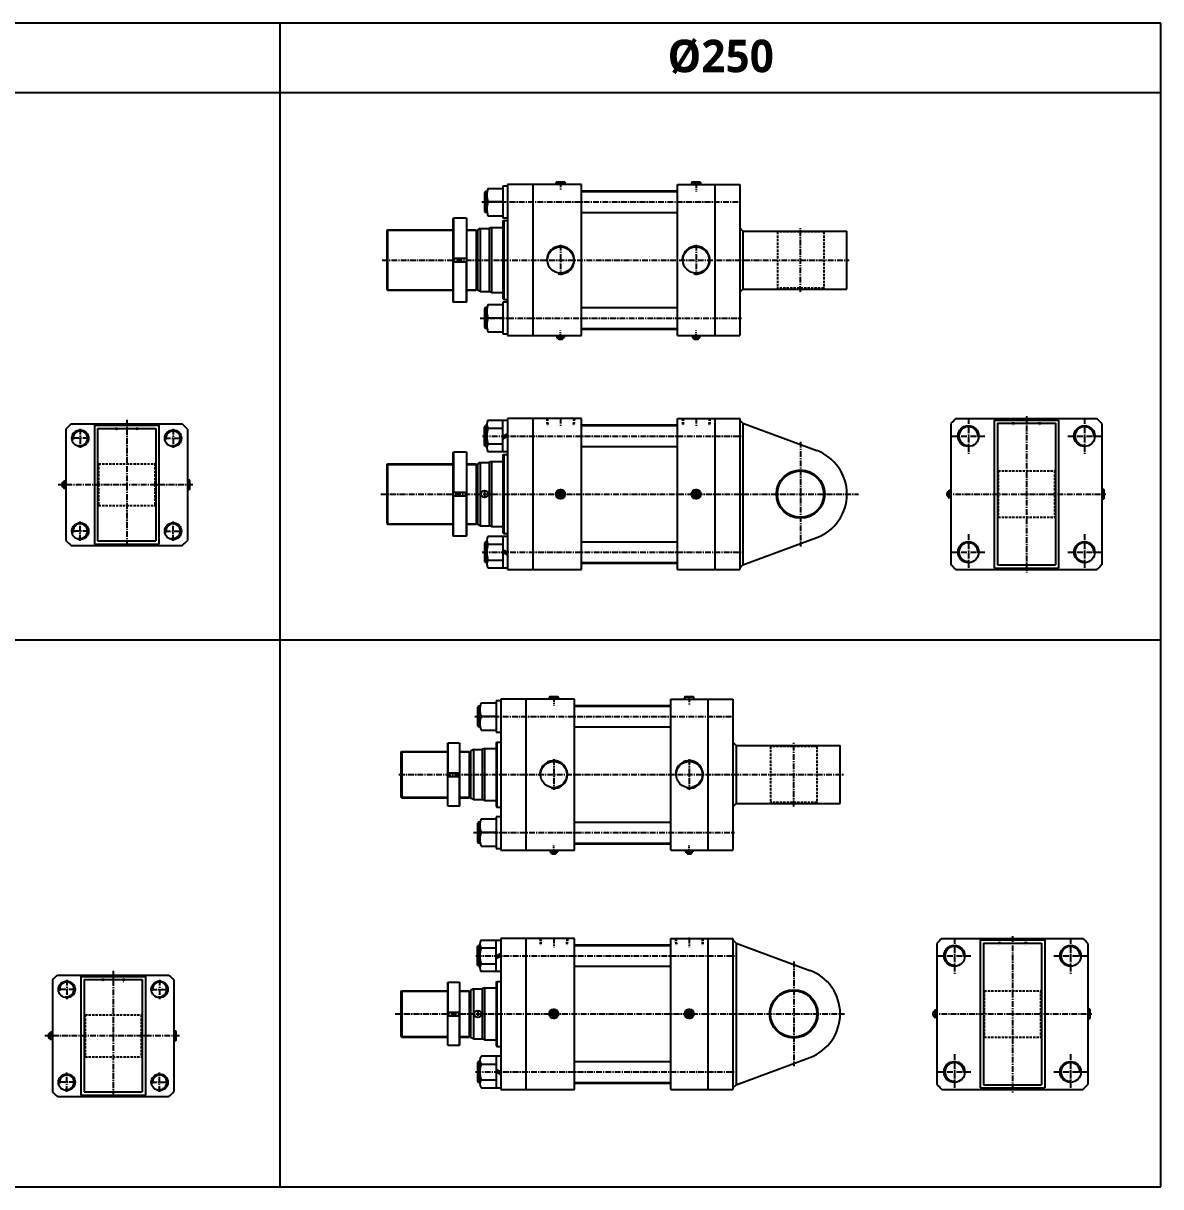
# Model space of a CAD drawing. Extents: x -819 to 29893, y -8942 to 9886.
# Drawn here: x 6904 to 9354, y 0 to 2506 of the extents above; entities that cross this region are included whole.
import ezdxf

# ---------------------------------------------------------------- set-up
doc = ezdxf.new("R2010")
doc.units = 0
doc.header["$LTSCALE"] = 10
doc.header["$MEASUREMENT"] = 0
doc.linetypes.add('CENTER', pattern=[2, 1.25, -0.25, 0.25, -0.25])
doc.linetypes.add('HIDDENX2', pattern=[0.75, 0.5, -0.25])
doc.layers.get('0').update_dxf_attribs({"linetype": 'CONTINUOUS'})
for name, color, linetype in [('HID', 2, 'HIDDENX2'), ('Line', 7, 'CONTINUOUS'), ('ML', 7, 'CONTINUOUS')]:
    doc.layers.add(name, color=color, linetype=linetype)
doc.styles.add('문자', font='romans.shx')

msp = doc.modelspace()

# ---------------------------------------------------------------- linework, layer by layer
for p, q in [((9354.3, 2505.7), (0, 2505.7)), ((7457.5, 0), (7457.5, 2505.7)), ((9354.3, 0), (9354.3, 2505.7)), ((9354.3, 2355.7), (0, 2355.7)), ((0, 1177.9), (9354.3, 1177.9)), ((0, 0), (9354.3, 0))]:
    msp.add_line(p, q)
at = {"layer": 'HID'}
for p, q in [((8526.5, 2058.3), (8528.5, 2056.3)), ((8528.5, 2056.3), (8528.5, 1935.3)), ((8628.5, 2056.3), (8528.5, 2056.3)), ((8630.5, 2058.3), (8628.5, 2056.3)), ((8628.5, 2056.3), (8628.5, 1935.3)), ((8526.5, 1933.3), (8528.5, 1935.3)), ((8628.5, 1935.3), (8528.5, 1935.3)), ((8630.5, 1933.3), (8628.5, 1935.3)), ((8031.7, 1654.2), (8032.6, 1639.2)), ((8033.2, 1654.2), (8034.1, 1639.2)), ((8089.8, 1654.2), (8088.8, 1639.2)), ((8091.3, 1654.2), (8090.3, 1639.2)), ((8323.7, 1654.2), (8324.6, 1639.2)), ((8325.2, 1654.2), (8326.1, 1639.2)), ((8381.8, 1654.2), (8380.8, 1639.2)), ((8383.3, 1654.2), (8382.3, 1639.2)), ((9035.1, 1654.2), (9036, 1639.2)), ((9036.6, 1654.2), (9037.5, 1639.2)), ((9093.2, 1654.2), (9092.2, 1639.2)), ((9094.7, 1654.2), (9093.7, 1639.2)), ((7103.1, 1642.9), (7104.5, 1627.9)), ((7104.6, 1642.9), (7105.9, 1627.9)), ((7149.5, 1642.9), (7148.1, 1627.9)), ((7150.9, 1642.9), (7149.6, 1627.9)), ((7064.5, 1559), (7066.5, 1557)), ((7066.5, 1557), (7066.5, 1467)), ((7066.5, 1557), (7187.5, 1557)), ((7189.5, 1559), (7187.5, 1557)), ((7187.5, 1557), (7187.5, 1467)), ((9002.4, 1543.7), (9004.4, 1541.7)), ((9004.4, 1541.7), (9004.4, 1441.7)), ((9004.4, 1541.7), (9125.4, 1541.7)), ((9127.4, 1543.7), (9125.4, 1541.7)), ((9125.4, 1541.7), (9125.4, 1441.7)), ((7064.5, 1465), (7066.5, 1467)), ((7066.5, 1467), (7187.5, 1467)), ((7189.5, 1465), (7187.5, 1467)), ((9002.4, 1439.7), (9004.4, 1441.7)), ((9004.4, 1441.7), (9125.4, 1441.7)), ((9127.4, 1439.7), (9125.4, 1441.7)), ((8511.8, 950.2), (8513.8, 948.2)), ((8513.8, 948.2), (8513.8, 827.2)), ((8613.8, 948.2), (8513.8, 948.2)), ((8615.8, 950.2), (8613.8, 948.2)), ((8613.8, 948.2), (8613.8, 827.2)), ((8511.8, 825.2), (8513.8, 827.2)), ((8613.8, 827.2), (8513.8, 827.2)), ((8615.8, 825.2), (8613.8, 827.2)), ((8017, 534.7), (8017.9, 519.7)), ((8018.4, 534.7), (8019.4, 519.7)), ((8075.1, 534.7), (8074.1, 519.7)), ((8076.6, 534.7), (8075.6, 519.7)), ((8309, 534.7), (8309.9, 519.7)), ((8310.4, 534.7), (8311.4, 519.7)), ((8367.1, 534.7), (8366.1, 519.7)), ((8368.6, 534.7), (8367.6, 519.7)), ((9004.9, 534.7), (9005.9, 519.7)), ((9006.4, 534.7), (9007.4, 519.7)), ((9063.1, 534.7), (9062.1, 519.7)), ((9064.6, 534.7), (9063.6, 519.7)), ((7074, 456), (7075.3, 441)), ((7075.5, 456), (7076.8, 441)), ((7120.3, 456), (7119, 441)), ((7121.8, 456), (7120.5, 441)), ((8972.3, 424.2), (8974.3, 422.2)), ((8974.3, 422.2), (8974.3, 322.2)), ((8974.3, 422.2), (9095.3, 422.2)), ((9097.3, 424.2), (9095.3, 422.2)), ((9095.3, 422.2), (9095.3, 322.2)), ((7035.4, 372.1), (7037.4, 370.1)), ((7037.4, 370.1), (7037.4, 280.1)), ((7037.4, 370.1), (7158.4, 370.1)), ((7160.4, 372.1), (7158.4, 370.1)), ((7158.4, 370.1), (7158.4, 280.1)), ((8972.3, 320.2), (8974.3, 322.2)), ((8974.3, 322.2), (9095.3, 322.2)), ((9097.3, 320.2), (9095.3, 322.2)), ((7035.4, 278.1), (7037.4, 280.1)), ((7037.4, 280.1), (7158.4, 280.1)), ((7160.4, 278.1), (7158.4, 280.1))]:
    msp.add_line(p, q, dxfattribs=at)
at = {"layer": 'Line'}
for p, q in [((7897.5, 2141), (7902.8, 2141)), ((7897.5, 2100.5), (7902.8, 2100.5)), ((7688, 2059.8), (7829.6, 2059.8)), ((7859.6, 2059.8), (7879.5, 2059.8)), ((7688, 1931.8), (7829.6, 1931.8)), ((7859.6, 1931.8), (7879.5, 1931.8)), ((7897.5, 1891), (7902.8, 1891)), ((7897.5, 1850.5), (7902.8, 1850.5)), ((8057, 1828.3), (8057, 1825.8)), ((8066, 1828.3), (8066, 1825.8)), ((8349, 1828.3), (8349, 1825.8)), ((8358, 1828.3), (8358, 1825.8)), ((7897.5, 1636.9), (7902.5, 1636.9)), ((7897.5, 1596.4), (7902.5, 1596.4)), ((7688, 1555.7), (7829.6, 1555.7)), ((7859.6, 1555.7), (7879.5, 1555.7)), ((6991, 1516.4), (6988.5, 1516.4)), ((6991, 1507.4), (6988.5, 1507.4)), ((8897.4, 1496.2), (8894.9, 1496.2)), ((8897.4, 1486.7), (8895.4, 1486.7)), ((7688, 1427.7), (7829.6, 1427.7)), ((7859.6, 1427.7), (7879.5, 1427.7)), ((7897.5, 1386.9), (7902.5, 1386.9)), ((7897.5, 1346.4), (7902.5, 1346.4)), ((8037.3, 1054.7), (8037.3, 1050.2)), ((8056.3, 1050.2), (8056.3, 1054.7)), ((8329.3, 1054.7), (8329.3, 1050.2)), ((8348.3, 1050.2), (8348.3, 1054.7)), ((7882.8, 1033), (7888.1, 1033)), ((7882.8, 992.5), (7888.1, 992.5)), ((7718.3, 936.7), (7817.9, 936.7)), ((7844.9, 936.7), (7864.8, 936.7)), ((7718.3, 838.7), (7817.9, 838.7)), ((7844.9, 838.7), (7864.8, 838.7)), ((7882.8, 783), (7888.1, 783)), ((7882.8, 742.5), (7888.1, 742.5)), ((8042.3, 720.2), (8042.3, 717.7)), ((8051.3, 720.2), (8051.3, 717.7)), ((8334.3, 720.2), (8334.3, 717.7)), ((8343.3, 720.2), (8343.3, 717.7)), ((7882.8, 517.5), (7887.8, 517.5)), ((7882.8, 477), (7887.8, 477)), ((7718.3, 421.2), (7817.9, 421.2)), ((7844.9, 421.2), (7864.8, 421.2)), ((8867.3, 376.7), (8864.8, 376.7)), ((8867.3, 367.2), (8865.3, 367.2)), ((6961.9, 329.5), (6959.4, 329.5)), ((7233.4, 334.5), (7228.9, 334.5)), ((6961.9, 320.5), (6959.4, 320.5)), ((7228.9, 315.5), (7233.4, 315.5)), ((7718.3, 323.2), (7817.9, 323.2)), ((7844.9, 323.2), (7864.8, 323.2)), ((7882.8, 267.5), (7887.8, 267.5)), ((7882.8, 227), (7887.8, 227))]:
    msp.add_line(p, q, dxfattribs=at)
for centre in [(8061.5, 1491.7), (8353.5, 1491.7), (8046.8, 372.2), (8338.8, 372.2)]:
    msp.add_circle(centre, 4.5, dxfattribs=at)
for centre, radius, start, end in [((8061.5, 1995.8), 29.8, 260.1793, 185.8112), ((8353.5, 1995.8), 29.8, 260.1793, 185.8112), ((8939.9, 1616.7), 20.2, 356.0356, 273.9644), ((9189.9, 1616.7), 20.2, 356.0356, 273.9644), ((7027, 1611.9), 15.8, 256.4249, 190.606), ((7227, 1611.9), 15.8, 256.4249, 190.606), ((8061.5, 1491.7), 9.5, 261.4114, 188.1478), ((8353.5, 1491.7), 9.5, 261.4114, 188.1478), ((7027, 1411.9), 15.8, 256.4249, 190.606), ((7227, 1411.9), 15.8, 256.4249, 190.606), ((8939.9, 1366.7), 20.2, 356.0356, 273.9644), ((9189.9, 1366.7), 20.2, 356.0356, 273.9644), ((8046.8, 887.7), 29.8, 260.1793, 185.8112), ((8338.8, 887.7), 29.8, 260.1793, 185.8112), ((8909.8, 497.2), 20.2, 356.0356, 273.9644), ((9159.8, 497.2), 20.2, 356.0356, 273.9644), ((6997.9, 425), 15.8, 256.4249, 190.606), ((7197.9, 425), 15.8, 256.4249, 190.606), ((8046.8, 372.2), 9.5, 261.4114, 188.1478), ((8338.8, 372.2), 9.5, 261.4114, 188.1478), ((8909.8, 247.2), 20.2, 356.0356, 273.9644), ((9159.8, 247.2), 20.2, 356.0356, 273.9644), ((6997.9, 225), 15.8, 256.4249, 190.606), ((7197.9, 225), 15.8, 256.4249, 190.606)]:
    msp.add_arc(centre, radius, start, end, dxfattribs=at)
at = {"layer": 'ML'}
for p, q in [((8106.5, 2158.3), (7947.5, 2158.3)), ((7947.5, 2158.3), (7947.5, 1833.3)), ((8001.5, 2158.3), (8001.5, 1833.3)), ((8052.5, 2163.3), (8051.5, 2162.3)), ((8071.5, 2162.3), (8051.5, 2162.3)), ((8051.5, 2162.3), (8051.5, 2158.3)), ((8070.5, 2163.3), (8052.5, 2163.3)), ((8070.5, 2163.3), (8071.5, 2162.3)), ((8071.5, 2158.3), (8071.5, 2162.3)), ((8106.5, 1833.3), (8106.5, 2158.3)), ((8313.5, 1833.3), (8313.5, 2158.3)), ((8313.5, 2158.3), (8393.5, 2158.3)), ((8344.5, 2163.3), (8343.5, 2162.3)), ((8363.5, 2162.3), (8343.5, 2162.3)), ((8343.5, 2162.3), (8343.5, 2158.3)), ((8362.5, 2163.3), (8344.5, 2163.3)), ((8362.5, 2163.3), (8363.5, 2162.3)), ((8363.5, 2158.3), (8363.5, 2162.3)), ((8393.5, 2158.3), (8393.5, 1833.3)), ((8393.5, 2158.3), (8447.5, 2158.3)), ((8447.5, 2158.3), (8447.5, 1833.3)), ((7899.7, 2143.3), (7897.5, 2141)), ((7897.5, 2141), (7897.5, 2100.5)), ((7899.7, 2143.3), (7899.7, 2098.3)), ((7903.2, 2143.3), (7899.7, 2143.3)), ((7902.5, 2135.5), (7902.5, 2106)), ((7905, 2150.2), (7937.5, 2150.2)), ((7937.5, 2154.8), (7937.5, 2086.8)), ((7947.5, 2154.8), (7937.5, 2154.8)), ((8106.5, 2144.8), (8313.5, 2144.8)), ((8106.5, 2143.3), (8313.5, 2143.3)), ((7937.5, 2120.8), (7905, 2120.8)), ((7829.6, 2084.8), (7830.6, 2085.8)), ((7829.6, 2084.8), (7829.6, 1906.8)), ((7830.6, 2085.8), (7830.6, 1999.8)), ((7858.6, 2085.8), (7830.6, 2085.8)), ((7858.6, 2085.8), (7858.6, 1999.8)), ((7858.6, 2085.8), (7859.6, 2084.8)), ((7859.6, 1906.8), (7859.6, 2084.8)), ((7897.5, 2100.5), (7899.7, 2098.3)), ((7903.2, 2098.3), (7899.7, 2098.3)), ((7905, 2091.3), (7937.5, 2091.3)), ((7937.5, 2086.8), (7947.5, 2086.8)), ((7937.5, 2079.3), (7939, 2080.8)), ((7939, 2080.8), (7939, 1910.8)), ((7939, 2080.8), (7947.5, 2080.8)), ((8106.5, 2098.3), (8313.5, 2098.3)), ((7687.5, 2059.3), (7689, 2060.8)), ((7687.5, 2059.3), (7687.5, 1932.3)), ((7689, 2060.8), (7689, 1930.8)), ((7689, 2060.8), (7829.6, 2060.8)), ((7859.6, 2060.8), (7879.5, 2060.8)), ((7879.5, 2060.8), (7879.5, 1930.8)), ((7879.5, 2059.3), (7882.5, 2059.3)), ((7888.5, 2063.8), (7882.5, 2060.3)), ((7882.5, 2060.3), (7882.5, 1931.2)), ((7888.5, 2063.8), (7888.5, 1927.8)), ((7888.5, 2063.8), (7907.5, 2063.8)), ((7912.5, 2065.8), (7907.5, 2063.8)), ((7907.5, 2063.8), (7907.5, 1927.8)), ((7912.5, 2065.8), (7912.5, 1925.8)), ((7912.5, 2065.8), (7937.5, 2065.8)), ((7937.5, 2079.3), (7937.5, 1912.3)), ((8447.5, 2065.3), (8454.5, 2058.3)), ((8454.5, 2058.3), (8454.5, 1933.3)), ((8454.5, 2058.3), (8678.5, 2058.3)), ((8678.5, 1933.3), (8678.5, 2058.3)), ((7829.6, 1999.8), (7859.6, 1999.8)), ((7829.6, 1991.8), (7859.6, 1991.8)), ((7830.6, 1905.8), (7830.6, 1991.8)), ((7858.6, 1905.8), (7858.6, 1991.8)), ((7687.5, 1932.3), (7689, 1930.8)), ((7689, 1930.8), (7829.6, 1930.8)), ((7859.6, 1930.8), (7879.5, 1930.8)), ((7879.5, 1932.3), (7882.5, 1932.3)), ((7888.5, 1927.8), (7882.5, 1931.2)), ((8447.5, 1926.3), (8454.5, 1933.3)), ((8454.5, 1933.3), (8678.5, 1933.3)), ((7829.6, 1906.8), (7830.6, 1905.8)), ((7830.6, 1905.8), (7858.6, 1905.8)), ((7858.6, 1905.8), (7859.6, 1906.8)), ((7888.5, 1927.8), (7907.5, 1927.8)), ((7912.5, 1925.8), (7907.5, 1927.8)), ((7912.5, 1925.8), (7937.5, 1925.8)), ((7937.5, 1912.3), (7939, 1910.8)), ((7937.5, 1904.8), (7937.5, 1836.8)), ((7947.5, 1904.8), (7937.5, 1904.8)), ((7939, 1910.8), (7947.5, 1910.8)), ((7899.7, 1893.3), (7897.5, 1891)), ((7897.5, 1891), (7897.5, 1850.5)), ((7899.7, 1893.3), (7899.7, 1848.3)), ((7903.2, 1893.3), (7899.7, 1893.3)), ((7902.5, 1885.5), (7902.5, 1856)), ((7905, 1900.2), (7937.5, 1900.2)), ((8106.5, 1893.3), (8313.5, 1893.3)), ((7937.5, 1870.8), (7905, 1870.8)), ((7897.5, 1850.5), (7899.7, 1848.3)), ((7903.2, 1848.3), (7899.7, 1848.3)), ((7905, 1841.3), (7937.5, 1841.3)), ((7937.5, 1836.8), (7947.5, 1836.8)), ((7947.5, 1833.3), (8106.5, 1833.3)), ((8053.5, 1833.3), (8053.5, 1829.3)), ((8053.5, 1829.3), (8060.2, 1829.3)), ((8054.5, 1828.3), (8053.5, 1829.3)), ((8060.2, 1828.3), (8060.2, 1833.3)), ((8062.8, 1828.3), (8062.8, 1833.3)), ((8069.5, 1829.3), (8062.8, 1829.3)), ((8068.5, 1828.3), (8069.5, 1829.3)), ((8069.5, 1833.3), (8069.5, 1829.3)), ((8106.5, 1848.3), (8313.5, 1848.3)), ((8106.5, 1846.8), (8313.5, 1846.8)), ((8313.5, 1833.3), (8393.5, 1833.3)), ((8345.5, 1833.3), (8345.5, 1829.3)), ((8346.5, 1828.3), (8345.5, 1829.3)), ((8345.5, 1829.3), (8352.2, 1829.3)), ((8352.2, 1828.3), (8352.2, 1833.3)), ((8354.8, 1828.3), (8354.8, 1833.3)), ((8361.5, 1829.3), (8354.8, 1829.3)), ((8360.5, 1828.3), (8361.5, 1829.3)), ((8361.5, 1833.3), (8361.5, 1829.3)), ((8393.5, 1833.3), (8447.5, 1833.3)), ((8054.5, 1828.3), (8068.5, 1828.3)), ((8056.5, 1828.3), (8056.5, 1826.3)), ((8057.5, 1825.3), (8056.5, 1826.3)), ((8056.5, 1826.3), (8066.5, 1826.3)), ((8057.5, 1825.3), (8065.5, 1825.3)), ((8065.5, 1825.3), (8066.5, 1826.3)), ((8066.5, 1828.3), (8066.5, 1826.3)), ((8346.5, 1828.3), (8360.5, 1828.3)), ((8348.5, 1828.3), (8348.5, 1826.3)), ((8348.5, 1826.3), (8358.5, 1826.3)), ((8349.5, 1825.3), (8348.5, 1826.3)), ((8349.5, 1825.3), (8357.5, 1825.3)), ((8357.5, 1825.3), (8358.5, 1826.3)), ((8358.5, 1828.3), (8358.5, 1826.3)), ((8106.5, 1654.2), (7947.5, 1654.2)), ((7947.5, 1654.2), (7947.5, 1329.2)), ((8001.5, 1654.2), (8001.5, 1329.2)), ((8106.5, 1654.2), (8001.5, 1654.2)), ((8106.5, 1329.2), (8106.5, 1654.2)), ((8313.5, 1329.2), (8313.5, 1654.2)), ((8313.5, 1654.2), (8393.5, 1654.2)), ((8393.5, 1654.2), (8393.5, 1329.2)), ((8393.5, 1654.2), (8447.5, 1654.2)), ((8447.5, 1654.2), (8447.5, 1329.2)), ((8912.9, 1654.2), (9216.9, 1654.2)), ((6996, 1631.7), (6996, 1392.1)), ((7007.3, 1642.9), (7025.7, 1642.9)), ((7025.7, 1642.9), (7227, 1642.9)), ((7057.5, 1640), (7057.5, 1384)), ((7057.5, 1640), (7196.5, 1640)), ((7064.5, 1633), (7064.5, 1391)), ((7064.5, 1633), (7189.5, 1633)), ((7189.5, 1633), (7189.5, 1391)), ((7196.5, 1640), (7196.5, 1384)), ((7227, 1642.9), (7246.8, 1642.9)), ((7258, 1631.7), (7258, 1392.1)), ((7897.5, 1636.9), (7899.7, 1639.2)), ((7897.5, 1596.4), (7897.5, 1636.9)), ((7899.7, 1594.2), (7899.7, 1639.2)), ((7902.5, 1639.2), (7899.7, 1639.2)), ((7902.5, 1591.2), (7902.5, 1642.2)), ((7905, 1650.7), (7947.5, 1650.7)), ((7905, 1633.7), (7937.5, 1633.7)), ((7937.5, 1582.7), (7937.5, 1650.7)), ((8106.5, 1640.7), (8313.5, 1640.7)), ((8106.5, 1639.2), (8313.5, 1639.2)), ((8447.5, 1651.2), (8454.5, 1644.2)), ((8454.5, 1644.2), (8454.5, 1339.2)), ((8454.5, 1644.2), (8613.2, 1585.5)), ((8902.4, 1643.7), (8902.4, 1339.7)), ((8995.4, 1651.2), (8995.4, 1332.2)), ((8995.4, 1651.2), (9134.4, 1651.2)), ((9002.4, 1644.2), (9002.4, 1339.2)), ((9002.4, 1644.2), (9127.4, 1644.2)), ((9127.4, 1644.2), (9127.4, 1339.2)), ((9134.4, 1651.2), (9134.4, 1332.2)), ((9227.4, 1643.7), (9227.4, 1339.7)), ((7937.5, 1616.7), (7947.5, 1622.4)), ((7937.5, 1610.9), (7947.5, 1616.7)), ((7829.6, 1580.7), (7830.6, 1581.7)), ((7829.6, 1580.7), (7829.6, 1402.7)), ((7858.6, 1581.7), (7830.6, 1581.7)), ((7830.6, 1581.7), (7830.6, 1495.7)), ((7858.6, 1581.7), (7859.6, 1580.7)), ((7858.6, 1581.7), (7858.6, 1495.7)), ((7859.6, 1402.7), (7859.6, 1580.7)), ((7899.7, 1594.2), (7897.5, 1596.4)), ((7902.5, 1594.2), (7899.7, 1594.2)), ((7905, 1599.7), (7937.5, 1599.7)), ((7947.5, 1582.7), (7905, 1582.7)), ((8106.5, 1594.2), (8313.5, 1594.2)), ((7687.5, 1555.2), (7689, 1556.7)), ((7687.5, 1555.2), (7687.5, 1428.2)), ((7689, 1556.7), (7829.6, 1556.7)), ((7689, 1556.7), (7689, 1426.7)), ((7859.6, 1556.7), (7879.5, 1556.7)), ((7879.5, 1556.7), (7879.5, 1426.7)), ((7879.5, 1555.2), (7882.5, 1555.2)), ((7888.5, 1559.7), (7882.5, 1556.2)), ((7882.5, 1556.2), (7882.5, 1427.1)), ((7888.5, 1559.7), (7907.5, 1559.7)), ((7888.5, 1559.7), (7888.5, 1423.7)), ((7912.5, 1561.7), (7907.5, 1559.7)), ((7907.5, 1559.7), (7907.5, 1423.7)), ((7912.5, 1561.7), (7912.5, 1421.7)), ((7912.5, 1561.7), (7937.5, 1561.7)), ((7937.5, 1575.2), (7939, 1576.7)), ((7937.5, 1575.2), (7937.5, 1408.2)), ((7939, 1576.7), (7939, 1406.7)), ((7939, 1576.7), (7947.5, 1576.7)), ((6988, 1515.9), (6989, 1516.9)), ((6988, 1515.9), (6988, 1507.9)), ((6988, 1507.9), (6989, 1506.9)), ((6989, 1516.9), (6989, 1506.9)), ((6991, 1516.9), (6989, 1516.9)), ((6991, 1506.9), (6989, 1506.9)), ((6991, 1518.9), (6992, 1519.9)), ((6991, 1518.9), (6991, 1504.9)), ((6991, 1513.2), (6996, 1513.2)), ((6991, 1510.6), (6996, 1510.6)), ((6991, 1504.9), (6992, 1503.9)), ((6992, 1519.9), (6992, 1513.2)), ((6996, 1519.9), (6992, 1519.9)), ((6992, 1503.9), (6992, 1510.6)), ((6996, 1503.9), (6992, 1503.9)), ((7262, 1521.9), (7258, 1521.9)), ((7262, 1501.9), (7262, 1521.9)), ((7263, 1520.9), (7262, 1521.9)), ((7263, 1502.9), (7263, 1520.9)), ((7258, 1501.9), (7262, 1501.9)), ((7263, 1502.9), (7262, 1501.9)), ((7829.6, 1495.7), (7859.6, 1495.7)), ((7829.6, 1487.7), (7859.6, 1487.7)), ((7830.6, 1401.7), (7830.6, 1487.7)), ((7858.6, 1401.7), (7858.6, 1487.7)), ((8060.2, 1499.6), (8053.6, 1493)), ((8053.6, 1490.4), (8060.2, 1483.8)), ((8062.8, 1499.6), (8069.4, 1493)), ((8069.4, 1490.4), (8062.8, 1483.8)), ((8352.2, 1499.6), (8345.6, 1493)), ((8345.6, 1490.4), (8352.2, 1483.8)), ((8354.8, 1499.6), (8361.4, 1493)), ((8361.4, 1490.4), (8354.8, 1483.8)), ((8894.4, 1495.7), (8895.4, 1496.7)), ((8894.4, 1495.7), (8894.4, 1487.7)), ((8894.4, 1487.7), (8895.4, 1486.7)), ((8897.4, 1487.2), (8894.9, 1487.2)), ((8895.4, 1496.7), (8895.4, 1486.7)), ((8897.4, 1496.7), (8895.4, 1496.7)), ((8897.4, 1498.7), (8898.4, 1499.7)), ((8897.4, 1498.7), (8897.4, 1484.7)), ((8897.4, 1493), (8902.4, 1493)), ((8897.4, 1490.4), (8902.4, 1490.4)), ((8897.4, 1484.7), (8898.4, 1483.7)), ((8902.4, 1499.7), (8898.4, 1499.7)), ((8898.4, 1499.7), (8898.4, 1493)), ((8898.4, 1483.7), (8898.4, 1490.4)), ((8902.4, 1483.7), (8898.4, 1483.7)), ((9231.4, 1501.7), (9227.4, 1501.7)), ((9227.4, 1481.7), (9231.4, 1481.7)), ((9231.4, 1481.7), (9231.4, 1501.7)), ((9232.4, 1500.7), (9231.4, 1501.7)), ((9232.4, 1482.7), (9231.4, 1481.7)), ((9232.4, 1482.7), (9232.4, 1500.7)), ((7687.5, 1428.2), (7689, 1426.7)), ((7689, 1426.7), (7829.6, 1426.7)), ((7859.6, 1426.7), (7879.5, 1426.7)), ((7879.5, 1428.2), (7882.5, 1428.2)), ((7888.5, 1423.7), (7882.5, 1427.1)), ((7888.5, 1423.7), (7907.5, 1423.7)), ((7912.5, 1421.7), (7907.5, 1423.7)), ((7912.5, 1421.7), (7937.5, 1421.7)), ((7937.5, 1408.2), (7939, 1406.7)), ((7939, 1406.7), (7947.5, 1406.7)), ((7007.3, 1380.9), (7027, 1380.9)), ((7027, 1380.9), (7227, 1380.9)), ((7057.5, 1384), (7196.5, 1384)), ((7064.5, 1391), (7189.5, 1391)), ((7227, 1380.9), (7246.8, 1380.9)), ((7829.6, 1402.7), (7830.6, 1401.7)), ((7830.6, 1401.7), (7858.6, 1401.7)), ((7858.6, 1401.7), (7859.6, 1402.7)), ((7899.7, 1389.2), (7897.5, 1386.9)), ((7897.5, 1386.9), (7897.5, 1346.4)), ((7899.7, 1389.2), (7899.7, 1344.2)), ((7902.5, 1389.2), (7899.7, 1389.2)), ((7902.5, 1392.2), (7902.5, 1341.2)), ((7947.5, 1400.7), (7905, 1400.7)), ((7905, 1383.7), (7937.5, 1383.7)), ((7937.5, 1400.7), (7937.5, 1332.7)), ((8106.5, 1389.2), (8313.5, 1389.2)), ((8454.5, 1339.2), (8613.2, 1397.9)), ((7937.5, 1372.4), (7947.5, 1366.7)), ((7937.5, 1366.7), (7947.5, 1360.9)), ((7897.5, 1346.4), (7899.7, 1344.2)), ((7902.5, 1344.2), (7899.7, 1344.2)), ((7905, 1349.7), (7937.5, 1349.7)), ((7905, 1332.7), (7947.5, 1332.7)), ((7947.5, 1329.2), (8106.5, 1329.2)), ((8106.5, 1344.2), (8313.5, 1344.2)), ((8106.5, 1342.7), (8313.5, 1342.7)), ((8313.5, 1329.2), (8393.5, 1329.2)), ((8393.5, 1329.2), (8447.5, 1329.2)), ((8447.5, 1332.2), (8454.5, 1339.2)), ((8912.9, 1329.2), (9216.9, 1329.2)), ((8995.4, 1332.2), (9134.4, 1332.2)), ((9002.4, 1339.2), (9127.4, 1339.2)), ((8037.8, 1055.2), (8036.8, 1054.2)), ((8056.8, 1054.2), (8036.8, 1054.2)), ((8036.8, 1054.2), (8036.8, 1050.2)), ((8055.8, 1055.2), (8037.8, 1055.2)), ((8055.8, 1055.2), (8056.8, 1054.2)), ((8056.8, 1050.2), (8056.8, 1054.2)), ((8329.8, 1055.2), (8328.8, 1054.2)), ((8348.8, 1054.2), (8328.8, 1054.2)), ((8328.8, 1054.2), (8328.8, 1050.2)), ((8347.8, 1055.2), (8329.8, 1055.2)), ((8347.8, 1055.2), (8348.8, 1054.2)), ((8348.8, 1050.2), (8348.8, 1054.2)), ((7885, 1035.2), (7882.8, 1033)), ((7882.8, 1033), (7882.8, 992.5)), ((7885, 1035.2), (7885, 990.2)), ((7888.4, 1035.2), (7885, 1035.2)), ((7887.8, 1027.4), (7887.8, 998)), ((7890.3, 1042.2), (7922.8, 1042.2)), ((7922.8, 1046.7), (7922.8, 978.7)), ((7932.8, 1046.7), (7922.8, 1046.7)), ((8091.8, 1050.2), (7932.8, 1050.2)), ((7932.8, 1050.2), (7932.8, 725.2)), ((7986.8, 1050.2), (7986.8, 725.2)), ((8091.8, 725.2), (8091.8, 1050.2)), ((8091.8, 1036.7), (8298.8, 1036.7)), ((8091.8, 1035.2), (8298.8, 1035.2)), ((8298.8, 725.2), (8298.8, 1050.2)), ((8298.8, 1050.2), (8378.8, 1050.2)), ((8378.8, 1050.2), (8378.8, 725.2)), ((8378.8, 1050.2), (8432.8, 1050.2)), ((8432.8, 1050.2), (8432.8, 725.2)), ((7922.8, 1012.7), (7890.3, 1012.7)), ((7882.8, 992.5), (7885, 990.2)), ((7888.4, 990.2), (7885, 990.2)), ((7890.3, 983.3), (7922.8, 983.3)), ((7922.8, 978.7), (7932.8, 978.7)), ((8091.8, 990.2), (8298.8, 990.2)), ((7817.9, 954.2), (7818.9, 955.2)), ((7817.9, 954.2), (7817.9, 821.2)), ((7818.9, 955.2), (7818.9, 891.7)), ((7843.9, 955.2), (7818.9, 955.2)), ((7843.9, 955.2), (7843.9, 891.7)), ((7843.9, 955.2), (7844.9, 954.2)), ((7844.9, 821.2), (7844.9, 954.2)), ((7922.8, 956.2), (7924.3, 957.7)), ((7922.8, 956.2), (7922.8, 819.2)), ((7924.3, 957.7), (7924.3, 817.7)), ((7924.3, 957.7), (7932.8, 957.7)), ((8432.8, 957.2), (8439.8, 950.2)), ((7717.8, 936.2), (7719.3, 937.7)), ((7717.8, 936.2), (7717.8, 839.2)), ((7719.3, 937.7), (7817.9, 937.7)), ((7719.3, 937.7), (7719.3, 837.7)), ((7844.9, 937.7), (7864.8, 937.7)), ((7864.8, 937.7), (7864.8, 837.7)), ((7864.8, 936.2), (7867.8, 936.2)), ((7873.8, 941.7), (7867.8, 938.3)), ((7867.8, 938.3), (7867.8, 837.2)), ((7873.8, 941.7), (7873.8, 833.7)), ((7873.8, 941.7), (7892.8, 941.7)), ((7897.8, 943.7), (7892.8, 941.7)), ((7892.8, 941.7), (7892.8, 833.7)), ((7897.8, 943.7), (7897.8, 831.7)), ((7897.8, 943.7), (7922.8, 943.7)), ((8439.8, 950.2), (8439.8, 825.2)), ((8439.8, 950.2), (8663.8, 950.2)), ((8663.8, 825.2), (8663.8, 950.2)), ((7817.9, 891.7), (7844.9, 891.7)), ((7817.9, 883.7), (7844.9, 883.7)), ((7818.9, 820.2), (7818.9, 883.7)), ((7843.9, 820.2), (7843.9, 883.7)), ((7717.8, 839.2), (7719.3, 837.7)), ((7719.3, 837.7), (7817.9, 837.7)), ((7844.9, 837.7), (7864.8, 837.7)), ((7864.8, 839.2), (7867.8, 839.2)), ((7873.8, 833.7), (7867.8, 837.2)), ((7873.8, 833.7), (7892.8, 833.7)), ((7897.8, 831.7), (7892.8, 833.7)), ((7897.8, 831.7), (7922.8, 831.7)), ((7818.9, 820.2), (7817.9, 821.2)), ((7818.9, 820.2), (7843.9, 820.2)), ((7843.9, 820.2), (7844.9, 821.2)), ((7922.8, 819.2), (7924.3, 817.7)), ((7924.3, 817.7), (7932.8, 817.7)), ((8432.8, 818.2), (8439.8, 825.2)), ((8439.8, 825.2), (8663.8, 825.2)), ((7885, 785.2), (7882.8, 783)), ((7882.8, 783), (7882.8, 742.5)), ((7885, 785.2), (7885, 740.2)), ((7888.4, 785.2), (7885, 785.2)), ((7887.8, 777.4), (7887.8, 748)), ((7890.3, 792.2), (7922.8, 792.2)), ((7922.8, 796.7), (7922.8, 728.7)), ((7932.8, 796.7), (7922.8, 796.7)), ((8091.8, 785.2), (8298.8, 785.2)), ((7922.8, 762.7), (7890.3, 762.7)), ((7882.8, 742.5), (7885, 740.2)), ((7888.4, 740.2), (7885, 740.2)), ((7890.3, 733.3), (7922.8, 733.3)), ((7922.8, 728.7), (7932.8, 728.7)), ((8091.8, 740.2), (8298.8, 740.2)), ((8091.8, 738.7), (8298.8, 738.7)), ((7932.8, 725.2), (8091.8, 725.2)), ((8038.8, 725.2), (8038.8, 721.2)), ((8038.8, 721.2), (8045.5, 721.2)), ((8039.8, 720.2), (8038.8, 721.2)), ((8039.8, 720.2), (8053.8, 720.2)), ((8041.8, 720.2), (8041.8, 718.2)), ((8042.8, 717.2), (8041.8, 718.2)), ((8041.8, 718.2), (8051.8, 718.2)), ((8042.8, 717.2), (8050.8, 717.2)), ((8045.5, 720.2), (8045.5, 725.2)), ((8048.1, 720.2), (8048.1, 725.2)), ((8054.8, 721.2), (8048.1, 721.2)), ((8050.8, 717.2), (8051.8, 718.2)), ((8051.8, 720.2), (8051.8, 718.2)), ((8053.8, 720.2), (8054.8, 721.2)), ((8054.8, 725.2), (8054.8, 721.2)), ((8298.8, 725.2), (8378.8, 725.2)), ((8330.8, 725.2), (8330.8, 721.2)), ((8331.8, 720.2), (8330.8, 721.2)), ((8330.8, 721.2), (8337.5, 721.2)), ((8331.8, 720.2), (8345.8, 720.2)), ((8333.8, 720.2), (8333.8, 718.2)), ((8333.8, 718.2), (8343.8, 718.2)), ((8334.8, 717.2), (8333.8, 718.2)), ((8334.8, 717.2), (8342.8, 717.2)), ((8337.5, 720.2), (8337.5, 725.2)), ((8340.1, 720.2), (8340.1, 725.2)), ((8346.8, 721.2), (8340.1, 721.2)), ((8342.8, 717.2), (8343.8, 718.2)), ((8343.8, 720.2), (8343.8, 718.2)), ((8345.8, 720.2), (8346.8, 721.2)), ((8346.8, 725.2), (8346.8, 721.2)), ((8378.8, 725.2), (8432.8, 725.2)), ((7890.3, 531.2), (7932.8, 531.2)), ((7922.8, 463.2), (7922.8, 531.2)), ((8091.8, 534.7), (7932.8, 534.7)), ((7932.8, 534.7), (7932.8, 209.7)), ((7986.8, 534.7), (7986.8, 209.7)), ((8091.8, 534.7), (7986.8, 534.7)), ((8091.8, 209.7), (8091.8, 534.7)), ((8298.8, 209.7), (8298.8, 534.7)), ((8298.8, 534.7), (8378.8, 534.7)), ((8378.8, 534.7), (8378.8, 209.7)), ((8378.8, 534.7), (8432.8, 534.7)), ((8432.8, 534.7), (8432.8, 209.7)), ((8432.8, 531.7), (8439.8, 524.7)), ((8882.8, 534.7), (9186.7, 534.7)), ((8965.3, 531.7), (8965.3, 212.7)), ((8965.3, 531.7), (9104.3, 531.7)), ((9104.3, 531.7), (9104.3, 212.7)), ((7882.8, 517.5), (7885, 519.7)), ((7882.8, 477), (7882.8, 517.5)), ((7885, 474.7), (7885, 519.7)), ((7887.8, 519.7), (7885, 519.7)), ((7887.8, 471.7), (7887.8, 522.7)), ((7890.3, 514.2), (7922.8, 514.2)), ((7922.8, 497.2), (7932.8, 503)), ((8091.8, 521.2), (8298.8, 521.2)), ((8091.8, 519.7), (8298.8, 519.7)), ((8439.8, 524.7), (8439.8, 219.7)), ((8439.8, 524.7), (8598.5, 466)), ((8872.3, 524.2), (8872.3, 220.2)), ((8972.3, 524.7), (8972.3, 219.7)), ((8972.3, 524.7), (9097.3, 524.7)), ((9097.3, 524.7), (9097.3, 219.7)), ((9197.3, 524.2), (9197.3, 220.2)), ((7885, 474.7), (7882.8, 477)), ((7890.3, 480.2), (7922.8, 480.2)), ((7922.8, 491.4), (7932.8, 497.2)), ((6978.1, 456), (6996.6, 456)), ((6996.6, 456), (7197.9, 456)), ((7028.4, 453.1), (7028.4, 197.1)), ((7028.4, 453.1), (7167.4, 453.1)), ((7167.4, 453.1), (7167.4, 197.1)), ((7197.9, 456), (7217.7, 456)), ((7887.8, 474.7), (7885, 474.7)), ((7932.8, 463.2), (7890.3, 463.2)), ((8091.8, 474.7), (8298.8, 474.7)), ((6966.9, 444.8), (6966.9, 205.3)), ((7035.4, 446.1), (7035.4, 204.1)), ((7035.4, 446.1), (7160.4, 446.1)), ((7160.4, 446.1), (7160.4, 204.1)), ((7228.9, 444.8), (7228.9, 205.3)), ((7817.9, 438.7), (7818.9, 439.7)), ((7817.9, 438.7), (7817.9, 305.7)), ((7818.9, 439.7), (7818.9, 376.2)), ((7843.9, 439.7), (7818.9, 439.7)), ((7843.9, 439.7), (7843.9, 376.2)), ((7843.9, 439.7), (7844.9, 438.7)), ((7844.9, 305.7), (7844.9, 438.7)), ((7873.8, 426.2), (7867.8, 422.7)), ((7873.8, 426.2), (7892.8, 426.2)), ((7873.8, 426.2), (7873.8, 318.2)), ((7897.8, 428.2), (7892.8, 426.2)), ((7892.8, 426.2), (7892.8, 318.2)), ((7897.8, 428.2), (7922.8, 428.2)), ((7897.8, 428.2), (7897.8, 316.2)), ((7914.3, 428.2), (7918.4, 428.2)), ((7922.8, 440.7), (7924.3, 442.2)), ((7922.8, 440.7), (7922.8, 303.7)), ((7924.3, 442.2), (7924.3, 302.2)), ((7924.3, 442.2), (7932.8, 442.2)), ((7717.8, 420.7), (7719.3, 422.2)), ((7717.8, 420.7), (7717.8, 323.7)), ((7719.3, 422.2), (7817.9, 422.2)), ((7719.3, 422.2), (7719.3, 322.2)), ((7844.9, 422.2), (7864.8, 422.2)), ((7864.8, 422.2), (7864.8, 322.2)), ((7864.8, 420.7), (7867.8, 420.7)), ((7867.8, 422.7), (7867.8, 321.7)), ((7817.9, 376.2), (7844.9, 376.2)), ((8045.5, 380.1), (8038.9, 373.5)), ((8048.1, 380.1), (8054.7, 373.5)), ((8337.5, 380.1), (8330.9, 373.5)), ((8340.1, 380.1), (8346.7, 373.5)), ((8864.3, 376.2), (8865.3, 377.2)), ((8864.3, 376.2), (8864.3, 368.2)), ((8865.3, 377.2), (8865.3, 367.2)), ((8867.3, 377.2), (8865.3, 377.2)), ((8867.3, 379.2), (8868.3, 380.2)), ((8867.3, 379.2), (8867.3, 365.2)), ((8872.3, 380.2), (8868.3, 380.2)), ((8868.3, 380.2), (8868.3, 373.5)), ((9201.3, 382.2), (9197.3, 382.2)), ((9201.3, 362.2), (9201.3, 382.2)), ((9202.3, 381.2), (9201.3, 382.2)), ((9202.3, 363.2), (9202.3, 381.2)), ((7817.9, 368.2), (7844.9, 368.2)), ((7818.9, 304.7), (7818.9, 368.2)), ((7843.9, 304.7), (7843.9, 368.2)), ((8038.9, 370.9), (8045.5, 364.3)), ((8054.7, 370.9), (8048.1, 364.3)), ((8330.9, 370.9), (8337.5, 364.3)), ((8346.7, 370.9), (8340.1, 364.3)), ((8864.3, 368.2), (8865.3, 367.2)), ((8867.3, 367.7), (8864.8, 367.7)), ((8867.3, 373.5), (8872.3, 373.5)), ((8867.3, 370.9), (8872.3, 370.9)), ((8867.3, 365.2), (8868.3, 364.2)), ((8868.3, 364.2), (8868.3, 370.9)), ((8872.3, 364.2), (8868.3, 364.2)), ((9197.3, 362.2), (9201.3, 362.2)), ((9202.3, 363.2), (9201.3, 362.2)), ((6958.9, 329), (6959.9, 330)), ((6958.9, 329), (6958.9, 321)), ((6959.9, 330), (6959.9, 320)), ((6961.9, 330), (6959.9, 330)), ((6961.9, 332), (6962.9, 333)), ((6961.9, 332), (6961.9, 318)), ((6961.9, 326.3), (6966.9, 326.3)), ((6962.9, 333), (6962.9, 326.3)), ((6966.9, 333), (6962.9, 333)), ((7232.9, 335), (7228.9, 335)), ((7232.9, 315), (7232.9, 335)), ((7233.9, 334), (7232.9, 335)), ((7233.9, 316), (7233.9, 334)), ((6958.9, 321), (6959.9, 320)), ((6961.9, 320), (6959.9, 320)), ((6961.9, 323.7), (6966.9, 323.7)), ((6961.9, 318), (6962.9, 317)), ((6962.9, 317), (6962.9, 323.7)), ((6966.9, 317), (6962.9, 317)), ((7228.9, 315), (7232.9, 315)), ((7233.9, 316), (7232.9, 315)), ((7717.8, 323.7), (7719.3, 322.2)), ((7719.3, 322.2), (7817.9, 322.2)), ((7818.9, 304.7), (7817.9, 305.7)), ((7818.9, 304.7), (7843.9, 304.7)), ((7843.9, 304.7), (7844.9, 305.7)), ((7844.9, 322.2), (7864.8, 322.2)), ((7864.8, 323.7), (7867.8, 323.7)), ((7873.8, 318.2), (7867.8, 321.7)), ((7873.8, 318.2), (7892.8, 318.2)), ((7897.8, 316.2), (7892.8, 318.2)), ((7897.8, 316.2), (7922.8, 316.2)), ((7914.3, 316.2), (7918.4, 316.2)), ((7922.8, 303.7), (7924.3, 302.2)), ((7924.3, 302.2), (7932.8, 302.2)), ((7932.8, 281.2), (7890.3, 281.2)), ((7922.8, 281.2), (7922.8, 213.2)), ((8439.8, 219.7), (8598.5, 278.4)), ((7885, 269.7), (7882.8, 267.5)), ((7882.8, 267.5), (7882.8, 227)), ((7885, 269.7), (7885, 224.7)), ((7887.8, 269.7), (7885, 269.7)), ((7887.8, 272.7), (7887.8, 221.7)), ((7890.3, 264.2), (7922.8, 264.2)), ((7922.8, 253), (7932.8, 247.2)), ((8091.8, 269.7), (8298.8, 269.7)), ((7882.8, 227), (7885, 224.7)), ((7890.3, 230.2), (7922.8, 230.2)), ((7922.8, 247.2), (7932.8, 241.4)), ((7035.4, 204.1), (7160.4, 204.1)), ((7887.8, 224.7), (7885, 224.7)), ((7890.3, 213.2), (7932.8, 213.2)), ((7932.8, 209.7), (8091.8, 209.7)), ((8091.8, 224.7), (8298.8, 224.7)), ((8091.8, 223.2), (8298.8, 223.2)), ((8298.8, 209.7), (8378.8, 209.7)), ((8378.8, 209.7), (8432.8, 209.7)), ((8432.8, 212.7), (8439.8, 219.7)), ((8882.8, 209.7), (9186.7, 209.7)), ((8965.3, 212.7), (9104.3, 212.7)), ((8972.3, 219.7), (9097.3, 219.7)), ((6978.1, 194), (6997.9, 194)), ((6997.9, 194), (7197.9, 194)), ((7028.4, 197.1), (7167.4, 197.1)), ((7197.9, 194), (7217.7, 194))]:
    msp.add_line(p, q, dxfattribs=at)
at = {"layer": 'ML', "color": 1, "linetype": 'CENTER'}
for p, q in [((8061.5, 2165.1), (8061.5, 2144.7)), ((8353.5, 2163.9), (8353.5, 2143.5)), ((7891.7, 2120.8), (8448.5, 2120.8)), ((8578.5, 1927.3), (8578.5, 2064.3)), ((8061.5, 2028.5), (8061.5, 1963)), ((8353.5, 2028.5), (8353.5, 1963)), ((7677.2, 1995.8), (8683.5, 1995.8)), ((7888.5, 1870.8), (8451, 1870.8)), ((8061.5, 1823.3), (8061.5, 1843.7)), ((8353.5, 1823.3), (8353.5, 1843.7)), ((8061.5, 1656.1), (8061.5, 1635.7)), ((8353.5, 1656.1), (8353.5, 1635.7)), ((8939.9, 1655.3), (8939.9, 1578.1)), ((9064.9, 1659.3), (9064.9, 1322.7)), ((9189.9, 1655.3), (9189.9, 1578.1)), ((7027, 1632.6), (7027, 1591.2)), ((7127, 1651.9), (7127, 1376.9)), ((7227, 1632.6), (7227, 1591.2)), ((7045, 1611.9), (7009.1, 1611.9)), ((7209.1, 1611.9), (7245, 1611.9)), ((7893.4, 1616.7), (8453.2, 1616.7)), ((8578.5, 1604.3), (8578.5, 1379)), ((8904.4, 1616.7), (8975.3, 1616.7)), ((9154.4, 1616.7), (9225.3, 1616.7)), ((7269.8, 1511.9), (6979.5, 1511.9)), ((7674.7, 1491.7), (8703.6, 1491.7)), ((7898, 1499.9), (7898, 1483.4)), ((8061.5, 1502.7), (8061.5, 1480.7)), ((8353.5, 1502.7), (8353.5, 1480.7)), ((8891.9, 1491.7), (9236.1, 1491.7)), ((7027, 1391.2), (7027, 1432.6)), ((7227, 1391.2), (7227, 1432.6)), ((7045, 1411.9), (7009.1, 1411.9)), ((7209.1, 1411.9), (7245, 1411.9)), ((8939.9, 1405.3), (8939.9, 1328.1)), ((9189.9, 1405.3), (9189.9, 1328.1)), ((7892.9, 1366.7), (8454, 1366.7)), ((8904.4, 1366.7), (8975.3, 1366.7)), ((9154.4, 1366.7), (9225.3, 1366.7)), ((8046.8, 1057.1), (8046.8, 1036.7)), ((8338.8, 1055.9), (8338.8, 1035.5)), ((7877, 1012.7), (8433.8, 1012.7)), ((8563.8, 819.2), (8563.8, 956.2)), ((8046.8, 920.5), (8046.8, 854.9)), ((8338.8, 920.5), (8338.8, 854.9)), ((7713.4, 887.7), (8670.8, 887.7)), ((7873.8, 762.7), (8436.2, 762.7)), ((8046.8, 715.2), (8046.8, 735.7)), ((8338.8, 715.2), (8338.8, 735.7)), ((8046.8, 536.6), (8046.8, 516.3)), ((8338.8, 536.6), (8338.8, 516.3)), ((8909.8, 535.8), (8909.8, 458.6)), ((9034.8, 539.8), (9034.8, 203.2)), ((9159.8, 535.8), (9159.8, 458.6)), ((7878.7, 497.2), (8438.4, 497.2)), ((8563.8, 484.8), (8563.8, 259.6)), ((8874.3, 497.2), (8945.2, 497.2)), ((9124.3, 497.2), (9195.2, 497.2)), ((7097.9, 465), (7097.9, 190)), ((6997.9, 445.7), (6997.9, 404.3)), ((7197.9, 445.7), (7197.9, 404.3)), ((7015.9, 425), (6980, 425)), ((7180, 425), (7215.9, 425)), ((7883.3, 380.5), (7883.3, 364)), ((8046.8, 383.2), (8046.8, 361.2)), ((8338.8, 383.2), (8338.8, 361.2)), ((7705, 372.2), (8673.4, 372.2)), ((8861.8, 372.2), (9205.9, 372.2)), ((7240.7, 325), (6950.4, 325)), ((8909.8, 285.8), (8909.8, 208.6)), ((9159.8, 285.8), (9159.8, 208.6)), ((6997.9, 204.3), (6997.9, 245.7)), ((7197.9, 204.3), (7197.9, 245.7)), ((7878.2, 247.2), (8436.2, 247.2)), ((8874.3, 247.2), (8945.2, 247.2)), ((9124.3, 247.2), (9195.2, 247.2)), ((7015.9, 225), (6980, 225)), ((7180, 225), (7215.9, 225))]:
    msp.add_line(p, q, dxfattribs=at)
at = {"layer": 'ML'}
for centre, radius in [((8061.5, 1995.8), 28.3), ((8353.5, 1995.8), 28.3), ((7027, 1611.9), 18), ((7227, 1611.9), 18), ((8939.9, 1616.7), 22.5), ((9189.9, 1616.7), 22.5), ((8578.5, 1491.7), 52), ((8578.5, 1491.7), 50), ((7898, 1491.7), 7.5), ((8061.5, 1491.7), 10), ((8061.5, 1491.7), 8), ((8353.5, 1491.7), 10), ((8353.5, 1491.7), 8), ((7027, 1411.9), 18), ((7227, 1411.9), 18), ((8939.9, 1366.7), 22.5), ((9189.9, 1366.7), 22.5), ((8046.8, 887.7), 28.3), ((8338.8, 887.7), 28.3), ((8909.8, 497.2), 22.5), ((9159.8, 497.2), 22.5), ((6997.9, 425), 18), ((7197.9, 425), 18), ((8563.8, 372.2), 52), ((8563.8, 372.2), 50), ((7883.3, 372.2), 7.5), ((8046.8, 372.2), 10), ((8046.8, 372.2), 8), ((8338.8, 372.2), 10), ((8338.8, 372.2), 8), ((8909.8, 247.2), 22.5), ((9159.8, 247.2), 22.5), ((6997.9, 225), 18), ((7197.9, 225), 18)]:
    msp.add_circle(centre, radius, dxfattribs=at)
for centre, radius, start, end in [((7947.1, 2135.5), 44.6, 160.7252, 199.2748), ((7947.1, 2106), 44.6, 160.7252, 199.2748), ((7947.1, 1885.5), 44.6, 160.7252, 199.2748), ((7947.1, 1856), 44.6, 160.7252, 199.2748), ((9064.9, 1491.7), 222.5, 133.0853, 136.9147), ((9064.9, 1491.7), 222.5, 43.0853, 46.9147), ((7127, 1511.9), 177.5, 132.4363, 137.5637), ((7127, 1511.9), 177.5, 42.4363, 47.5637), ((7918.2, 1642.2), 15.7, 147.2209, 212.7791), ((7961.5, 1616.7), 59, 163.2682, 196.7318), ((7918.2, 1591.2), 15.7, 147.2209, 212.7791), ((8578.5, 1491.7), 100, 290.3027, 69.6973), ((8061.5, 1491.7), 5, 257.904, 186.2569), ((8353.5, 1491.7), 5, 257.904, 186.2569), ((7127, 1511.9), 177.5, 222.4363, 227.5637), ((7127, 1511.9), 177.5, 312.4363, 317.5637), ((7918.2, 1392.2), 15.7, 147.2209, 212.7791), ((7961.5, 1366.7), 59, 163.2682, 196.7318), ((7918.2, 1341.2), 15.7, 147.2209, 212.7791), ((9064.9, 1491.7), 222.5, 223.0853, 226.9147), ((9064.9, 1491.7), 222.5, 313.0853, 316.9147), ((7932.4, 1027.4), 44.6, 160.7252, 199.2748), ((7932.4, 998), 44.6, 160.7252, 199.2748), ((7932.4, 777.4), 44.6, 160.7252, 199.2748), ((7932.4, 748), 44.6, 160.7252, 199.2748), ((7903.5, 522.7), 15.7, 147.2209, 212.7791), ((9034.8, 372.2), 222.5, 133.0853, 136.9147), ((9034.8, 372.2), 222.5, 43.0853, 46.9147), ((7946.8, 497.2), 59, 163.2682, 196.7318), ((7903.5, 471.7), 15.7, 147.2209, 212.7791), ((7097.9, 325), 177.5, 132.4363, 137.5637), ((7097.9, 325), 177.5, 42.4363, 47.5637), ((8563.8, 372.2), 100, 290.3027, 69.6973), ((8046.8, 372.2), 5, 257.904, 186.2569), ((8338.8, 372.2), 5, 257.904, 186.2569), ((7903.5, 272.7), 15.7, 147.2209, 212.7791), ((7946.8, 247.2), 59, 163.2682, 196.7318), ((7903.5, 221.7), 15.7, 147.2209, 212.7791), ((7097.9, 325), 177.5, 222.4363, 227.5637), ((7097.9, 325), 177.5, 312.4363, 317.5637), ((9034.8, 372.2), 222.5, 223.0853, 226.9147), ((9034.8, 372.2), 222.5, 313.0853, 316.9147)]:
    msp.add_arc(centre, radius, start, end, dxfattribs=at)

# ---------------------------------------------------------------- texts
at = {"insert": (8292.1, 2470.3), "char_height": 70, "attachment_point": 1, "style": '문자'}
msp.add_mtext_dynamic_manual_height_columns('{\\fMalgun Gothic|b1|i0|c129|p50;%%C250}', width=124.533, gutter_width=16, heights=[0], dxfattribs=at)

doc.saveas('drawing.dxf')
